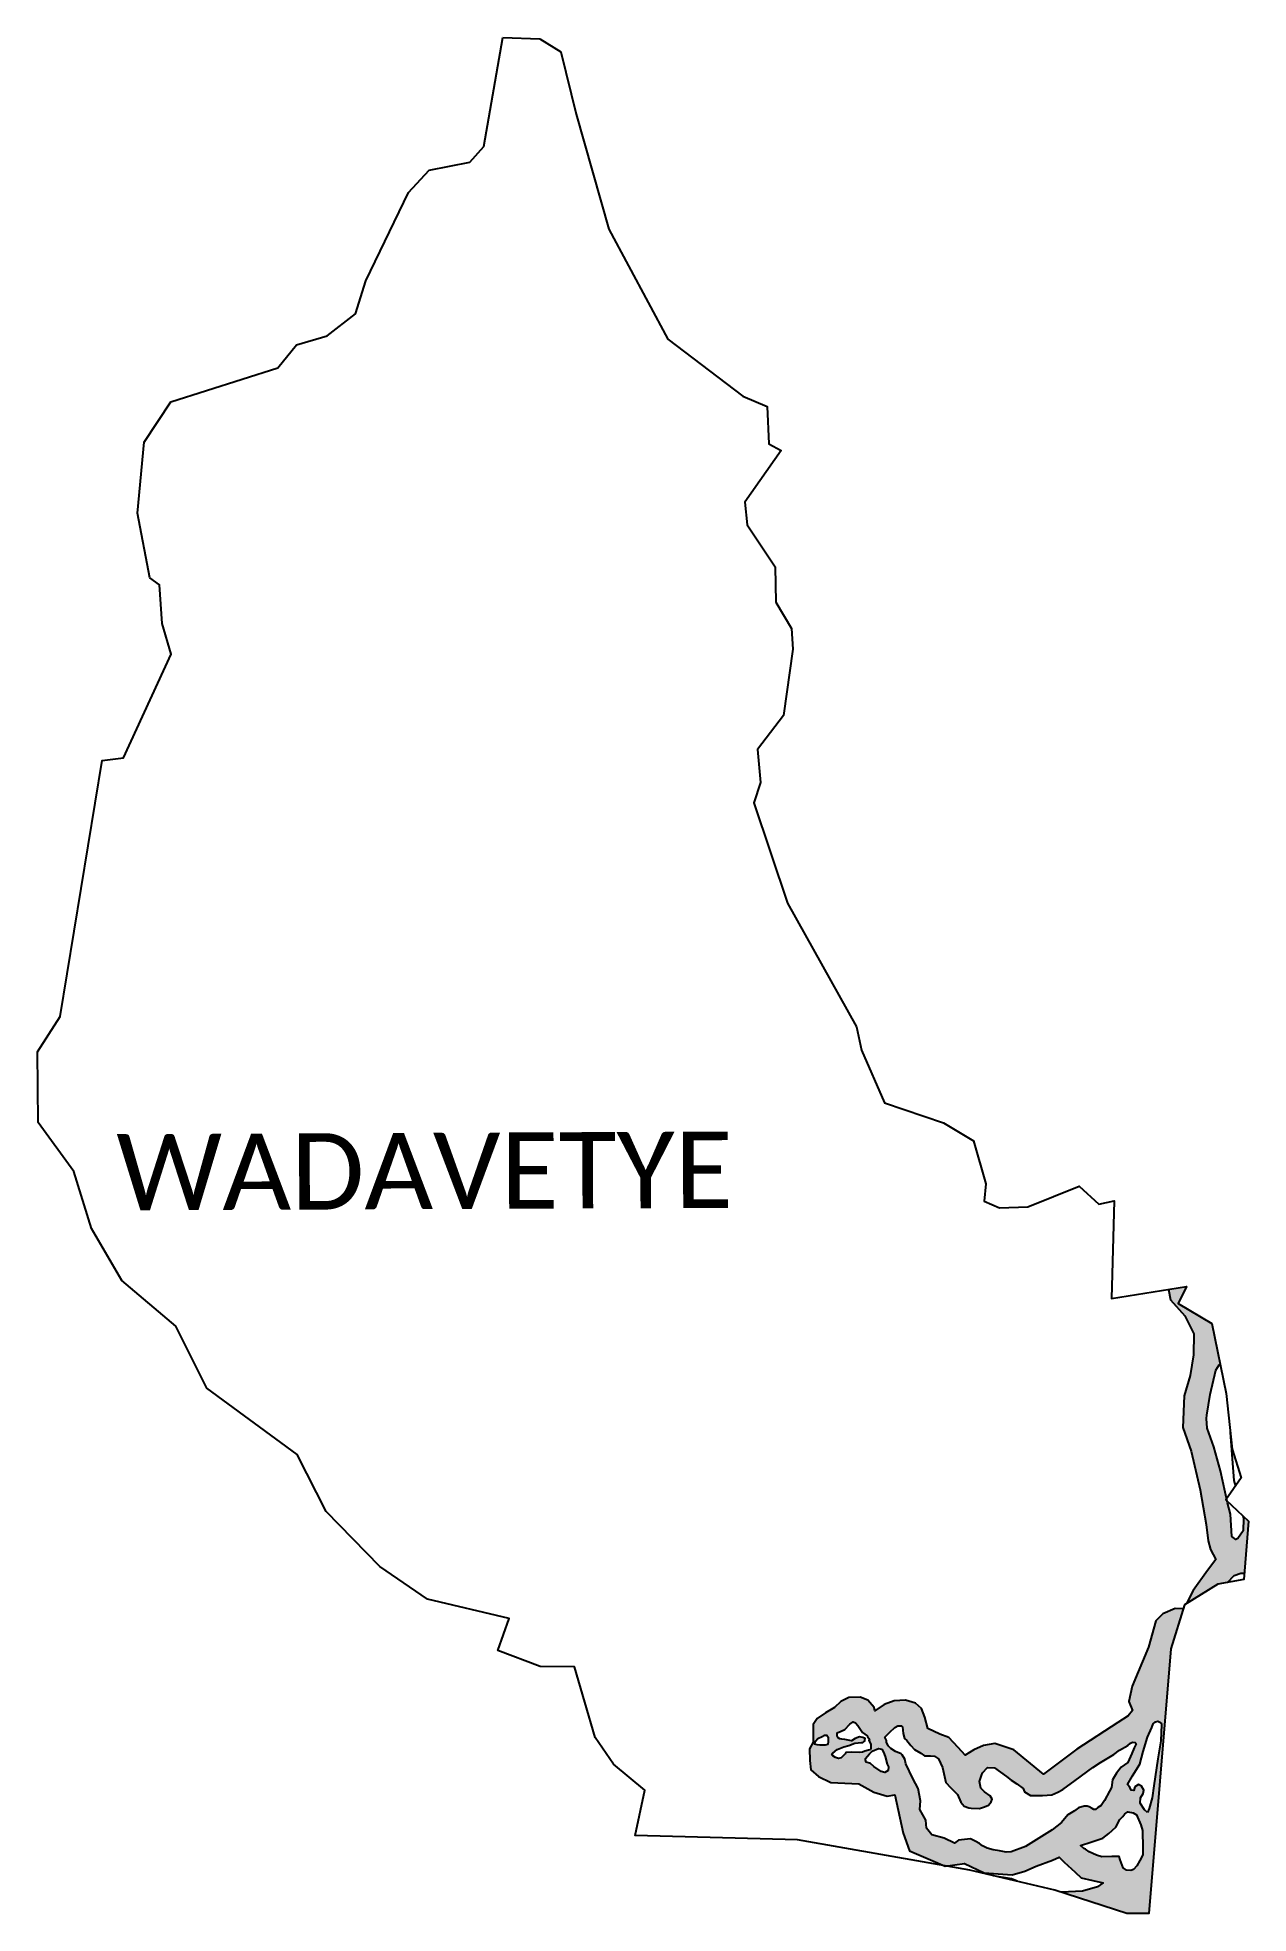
# Model space of a CAD drawing. Header units: metres. Extents: x 320666 to 323141, y 1845427 to 1849262.
import ezdxf

# ---------------------------------------------------------------- set-up
doc = ezdxf.new("R2010")
doc.units = ezdxf.units.M
doc.layers.add('MANGROOVE BUFFER ZONE', color=120, linetype='Continuous')
doc.layers.add('VILLAGE NAME', color=250, linetype='Continuous')
doc.styles.get("Standard").update_dxf_attribs({"font": 'simplex.shx'})

msp = doc.modelspace()

# ---------------------------------------------------------------- hatches: boundary and pattern name
at = {"layer": 'MANGROOVE BUFFER ZONE'}
h = msp.add_hatch(dxfattribs=at)
h.set_pattern_fill('GRASS', color=256)
h.paths.add_polyline_path([(322547.1, 1845766.6), (322528.1, 1845786.5), (322509.5, 1845793.7), (322485, 1845804.9), (322479.1, 1845828.1), (322472.1, 1845846.1), (322460.2, 1845856.8), (322439.6, 1845863.2), (322416.2, 1845861.7), (322395.8, 1845854.4), (322376.8, 1845841.4), (322375.6, 1845848.2), (322362.7, 1845863.1), (322346.8, 1845869.2), (322323.8, 1845868.5), (322307.6, 1845860.4), (322294.5, 1845848.3), (322276.2, 1845837), (322258.9, 1845825.7), (322250.7, 1845813.7), (322251.1, 1845793.2), (322251.1, 1845777.6), (322243.7, 1845763.5), (322243.9, 1845739.7), (322246.5, 1845721), (322261.6, 1845707.2), (322287.3, 1845695.1), (322344, 1845691.8), (322374.7, 1845675.4), (322402, 1845666.9), (322417.7, 1845669.5), (322434.7, 1845591.1), (322447.8, 1845555.1), (322491, 1845536.5), (322519.3, 1845524.6), (322522.3, 1845524.1), (322560, 1845529.4), (322600.5, 1845510), (322657.4, 1845506.4), (322683.8, 1845513.6), (322706.7, 1845523.5), (322740.1, 1845536.2), (322753.5, 1845542.2), (322763.8, 1845531.8), (322786.6, 1845511.4), (322798.6, 1845499.7), (322822.8, 1845494.8), (322843.5, 1845490), (322831.8, 1845481.8), (322801.5, 1845472.9), (322758.7, 1845470.5), (322892.1, 1845427.4), (322936.8, 1845427.1), (322982.1, 1845968.2), (323007.5, 1846050.1), (322990.7, 1846050.8), (322965.2, 1846039.8), (322951.3, 1846025.4), (322936, 1845971.2), (322903, 1845891.5), (322896.2, 1845860.3), (322903.3, 1845841.7), (322894.7, 1845830.9), (322873.4, 1845817.4), (322789.8, 1845763.2), (322721.8, 1845712.1), (322660.7, 1845761.5), (322622.1, 1845774.6), (322598.7, 1845770.5), (322579.3, 1845761.9), (322561.6, 1845750.6)])
h.paths.add_polyline_path([(322498.8, 1845748.8), (322507.1, 1845743.4), (322515.1, 1845725.6), (322521.9, 1845694.7), (322531.6, 1845684.5), (322546.2, 1845670.1), (322552.7, 1845654.6), (322559.5, 1845646.7), (322569, 1845643.3), (322573.7, 1845642.2), (322591.2, 1845641.8), (322601.4, 1845644.9), (322609.5, 1845648.7), (322614.6, 1845655.2), (322617, 1845660.7), (322613, 1845667.8), (322601.3, 1845675.7), (322593.5, 1845683.5), (322591.1, 1845697.1), (322595.2, 1845709.3), (322597.3, 1845714.9), (322607, 1845725.8), (322621.7, 1845724.7), (322646, 1845707.1), (322655.4, 1845699.9), (322667.1, 1845692), (322679.8, 1845682.9), (322682.5, 1845675.8), (322694.8, 1845668.2), (322719.5, 1845668.5), (322738.5, 1845669.5), (322750.8, 1845675), (322761.1, 1845680.7), (322786.3, 1845698.9), (322822.6, 1845725.5), (322837.8, 1845735.8), (322865.2, 1845751.9), (322876.7, 1845760.7), (322893.8, 1845770.8), (322899.4, 1845775.3), (322903.8, 1845777.5), (322909.2, 1845776.7), (322910.8, 1845774), (322907.1, 1845765.6), (322902.1, 1845753.8), (322894, 1845735.7), (322880.7, 1845726.2), (322870.8, 1845714.1), (322863, 1845700.2), (322860.6, 1845684.9), (322856.4, 1845677), (322846.6, 1845658.2), (322839.6, 1845648.1), (322832.8, 1845643.7), (322827.8, 1845639.7), (322824.5, 1845639.7), (322821.3, 1845641.4), (322814.8, 1845645.4), (322811.2, 1845646.7), (322804.9, 1845646.4), (322792.9, 1845642.8), (322785.2, 1845637.1), (322771.2, 1845629.1), (322758.2, 1845612.8), (322739.2, 1845598.4), (322706.7, 1845577.9), (322684.6, 1845564.1), (322655.8, 1845553.1), (322645.1, 1845552.4), (322631.9, 1845555.5), (322618.8, 1845556.9), (322606.4, 1845560.4), (322597.1, 1845565.5), (322590.7, 1845570.2), (322581.9, 1845574.6), (322572.7, 1845579.8), (322548.2, 1845577.2), (322539.8, 1845570.6), (322518.7, 1845580.9), (322493.4, 1845587.7), (322482.8, 1845601.6), (322481.5, 1845617.6), (322469.1, 1845639.9), (322470.5, 1845657.7), (322465.5, 1845682.8), (322454.7, 1845703.2), (322440.1, 1845732.7), (322438.5, 1845742.6), (322432.5, 1845751.7), (322430.9, 1845753.5), (322419.3, 1845758.1), (322409.4, 1845764.5), (322404.2, 1845769.8), (322401, 1845777.1), (322401, 1845780.9), (322397.6, 1845787.5), (322407.4, 1845797.7), (322417.7, 1845807.1), (322423.9, 1845811), (322431.5, 1845810.5), (322433.2, 1845808.6), (322435.2, 1845795), (322437.3, 1845785.1), (322442.3, 1845780.4), (322450.3, 1845770.4), (322458.3, 1845762.4), (322470.9, 1845755.1), (322478.5, 1845749.5), (322490.7, 1845749.6)], flags=16)
h.paths.add_polyline_path([(322404.8, 1845727.2), (322404.1, 1845719.5), (322401.1, 1845717.5), (322397.4, 1845715.6), (322390.1, 1845717.5), (322374.7, 1845727.4), (322367.9, 1845733.6), (322359.4, 1845736.3), (322358, 1845740.9), (322358.1, 1845743.9), (322366.3, 1845753.7), (322371.7, 1845759), (322384.2, 1845764.6), (322391, 1845762.9), (322394.8, 1845756.9), (322397.8, 1845748.1), (322402, 1845732.2)], flags=16)
h.paths.add_polyline_path([(322368.8, 1845765.2), (322368.2, 1845761.6), (322363.8, 1845761.1), (322356.3, 1845759.1), (322352, 1845756.7), (322346.4, 1845756.5), (322330.3, 1845756.8), (322317.7, 1845756.3), (322316.2, 1845753.7), (322308.2, 1845745.3), (322302.9, 1845743.8), (322296.9, 1845745.9), (322291.4, 1845749.2), (322289.2, 1845751.6), (322291.2, 1845754.9), (322300.3, 1845762.5), (322313.7, 1845767.5), (322323.7, 1845770.2), (322335.9, 1845775.4), (322349.5, 1845776.7), (322352.2, 1845776.9), (322355.5, 1845779.1), (322356.5, 1845779.8), (322356.5, 1845782.3), (322357.1, 1845784.8), (322352.4, 1845786.9), (322345.8, 1845788), (322337, 1845784.7), (322329.2, 1845780.2), (322315.7, 1845782.8), (322309.2, 1845783.1), (322305.3, 1845784), (322302, 1845786.1), (322299.7, 1845789.9), (322299.7, 1845794.7), (322300, 1845796.1), (322308, 1845799.5), (322316, 1845803.1), (322326.1, 1845813.8), (322332.9, 1845818.9), (322337.5, 1845816.9), (322341.9, 1845811.3), (322352.1, 1845796.9), (322361.3, 1845790.2), (322361.9, 1845788.9), (322364.7, 1845784.9), (322365.8, 1845780.6), (322365, 1845780.7), (322368.9, 1845773.2)], flags=16)
h.paths.add_polyline_path([(322281.5, 1845778.5), (322281, 1845772.8), (322275.6, 1845771.5), (322272.6, 1845771.5), (322264.4, 1845771.5), (322259.1, 1845771.6), (322253.9, 1845773.4), (322255.9, 1845779), (322260.7, 1845784.7), (322269.1, 1845789.1), (322274, 1845791.5), (322278.8, 1845791.8), (322281.5, 1845787.6)], flags=16)
h.paths.add_polyline_path([(322797.6, 1845566.3), (322818.3, 1845572.6), (322842.6, 1845581.4), (322854.9, 1845590.8), (322869.2, 1845603.3), (322877.9, 1845619.2), (322883.9, 1845625.4), (322888.2, 1845630.6), (322894, 1845634.6), (322904.8, 1845632.6), (322911.4, 1845628.5), (322920.9, 1845608.5), (322923.7, 1845596.9), (322924.5, 1845560.3), (322924.5, 1845546.9), (322918.8, 1845535.1), (322912.7, 1845524.2), (322905.4, 1845517.3), (322900.2, 1845514.8), (322891, 1845515.6), (322884.4, 1845520.7), (322878.2, 1845536.6), (322876.2, 1845543.3), (322867.1, 1845543.5), (322861.2, 1845543.6), (322840.9, 1845542.6), (322830.2, 1845546.1), (322814.7, 1845552.8), (322807.6, 1845558.6), (322803.9, 1845560.2)], flags=16)
h.paths.add_polyline_path([(322893.3, 1845690.5), (322903.8, 1845708.7), (322918.3, 1845732.5), (322925.5, 1845757.9), (322934.4, 1845787.8), (322943, 1845807), (322945.9, 1845814.9), (322950.2, 1845819), (322955.2, 1845820), (322962.4, 1845816.8), (322963, 1845813.3), (322961.2, 1845779.7), (322959, 1845764), (322955.4, 1845743.4), (322946.8, 1845688.1), (322943.9, 1845663.6), (322937.9, 1845641.6), (322934.2, 1845633.8), (322928.2, 1845639), (322919.3, 1845652.8), (322920.1, 1845663.2), (322925.6, 1845672.5), (322926.4, 1845679.1), (322921.6, 1845687.3), (322916, 1845690.7), (322908.6, 1845685.8), (322906.3, 1845678.4), (322900.8, 1845679.5), (322898.2, 1845685.1)], flags=16)
h.paths.add_polyline_path([(323140.5, 1846229), (323129, 1846239.8), (323130.3, 1846234.3), (323129.5, 1846209.5), (323119, 1846193.4), (323114.5, 1846191.5), (323106.6, 1846197.9), (323103.6, 1846243.3), (323097.6, 1846266.6), (323096.8, 1846269.9), (323094.1, 1846272.5), (323095.8, 1846274.9), (323083.3, 1846331.9), (323069.8, 1846380.7), (323056.3, 1846419.1), (323054.9, 1846438.7), (323055.6, 1846445.8), (323062.4, 1846488.1), (323073.5, 1846537.6), (323080.8, 1846548.6), (323083.1, 1846548), (323065.7, 1846632.8), (322996.6, 1846673.7), (323013.9, 1846708.7), (322976.8, 1846702.8), (322981.1, 1846681.6), (323010.6, 1846648.8), (323029.2, 1846612.1), (323028, 1846569.2), (323021.1, 1846527), (323009.2, 1846485.5), (323006.5, 1846420.5), (323023.5, 1846372.2), (323041.7, 1846292.8), (323054.1, 1846222.2), (323058.4, 1846188.6), (323062.9, 1846171), (323073.9, 1846150.8), (323057.1, 1846128.4), (323027.2, 1846087.2), (323013.6, 1846060.5), (323077.9, 1846100.2), (323097.9, 1846103.9), (323111.5, 1846117.7), (323124.8, 1846122.9), (323132, 1846122.8)])

# ---------------------------------------------------------------- linework, layer by layer
at = {"color": 3, "flags": 128}
for points in [[(321692.7, 1849258.6), (321735.1, 1849232.3), (321766.3, 1849105), (321833.4, 1848869.7), (321953.7, 1848645.2), (322107.2, 1848528.3), (322156.8, 1848507.7), (322160.1, 1848430.8), (322185.3, 1848417.6), (322111.4, 1848311.6), (322116.3, 1848265.2), (322173, 1848179.5), (322174.5, 1848107.3), (322207, 1848053.8), (322209.7, 1848011.4), (322190.6, 1847875.8), (322137.2, 1847806.3), (322143.4, 1847738.9), (322129.4, 1847697.4), (322198.5, 1847492.1), (322339.3, 1847239.7), (322349.9, 1847191.7), (322396.6, 1847083.8), (322517.3, 1847043.5), (322578.7, 1847006.2), (322604.1, 1846918.4), (322600.4, 1846883.2), (322631.8, 1846869.2), (322689.6, 1846871.4), (322794.7, 1846913.5), (322834.9, 1846877.1), (322865.8, 1846883.6), (322860.9, 1846684.2), (323013.9, 1846708.7), (322996.6, 1846673.7), (323065.7, 1846632.8), (323095, 1846489.8), (323107.5, 1846376.4), (323125.7, 1846317.4), (323094.1, 1846272.5), (323140.5, 1846229), (323130.9, 1846109.9), (323077.9, 1846100.2), (323010, 1846058.3), (322982.1, 1845968.2), (322936.8, 1845427.1), (322892.1, 1845427.4), (322744.7, 1845475.1), (322571.2, 1845515.5), (322219, 1845577.8), (321887.4, 1845586.5), (321907.2, 1845679.4), (321843, 1845732.4), (321805.3, 1845786.5), (321763.5, 1845931.4), (321692.8, 1845932.1), (321606.2, 1845964.9), (321629.7, 1846030.1), (321462.9, 1846069.6), (321365.2, 1846136.5), (321255.5, 1846249.1), (321196.2, 1846365.1), (321011.9, 1846501.1), (320948.3, 1846627.9), (320838, 1846721.1), (320776.1, 1846826.9), (320740.3, 1846943.7), (320667.5, 1847044), (320665.9, 1847188.4), (320712.3, 1847260.4), (320797.9, 1847783.8), (320841.8, 1847789.5), (320939.1, 1848001.4), (320920.4, 1848063.7), (320914.9, 1848142.8), (320895.5, 1848157.4), (320870.2, 1848289.5), (320884, 1848434.7), (320938.4, 1848517), (321157.1, 1848586.5), (321195, 1848633.3), (321257.5, 1848652.1), (321315.6, 1848697.1), (321336.6, 1848764.5), (321423.8, 1848945), (321465.9, 1848990.6), (321549.3, 1849006.5), (321577.9, 1849038.7), (321616.9, 1849261.6)], [(321616.9, 1849261.6), (321692.7, 1849258.6)]]:
    msp.add_lwpolyline(points, dxfattribs=at)
at = {"layer": 'MANGROOVE BUFFER ZONE', "flags": 128}
for points in [[(322976.8, 1846702.8), (322981.1, 1846681.6), (323010.6, 1846648.8), (323029.2, 1846612.1), (323028, 1846569.2), (323021.1, 1846527), (323009.2, 1846485.5), (323006.5, 1846420.5), (323023.5, 1846372.2), (323041.7, 1846292.8), (323054.1, 1846222.2), (323058.4, 1846188.6), (323062.9, 1846171), (323073.9, 1846150.8), (323057.1, 1846128.4), (323027.2, 1846087.2), (323013.6, 1846060.5)], [(323129, 1846239.8), (323130.3, 1846234.3), (323129.5, 1846209.5), (323119, 1846193.4), (323114.5, 1846191.5), (323106.6, 1846197.9), (323103.6, 1846243.3), (323097.6, 1846266.6), (323083.3, 1846331.9), (323069.8, 1846380.7), (323056.3, 1846419.1), (323054.9, 1846438.7), (323055.6, 1846445.8), (323062.4, 1846488.1), (323073.5, 1846537.6), (323080.8, 1846548.6), (323083.1, 1846548)], [(323103.6, 1846411.5), (323103.2, 1846410.1), (323108.9, 1846338.7), (323110.8, 1846311.9), (323113.8, 1846300.5)], [(323097.9, 1846103.9), (323111.5, 1846117.7), (323124.8, 1846122.9), (323132, 1846122.8)], [(323007.5, 1846050.1), (322990.7, 1846050.8), (322965.2, 1846039.8), (322951.3, 1846025.4), (322936, 1845971.2), (322903, 1845891.5), (322896.2, 1845860.3), (322903.3, 1845841.7), (322894.7, 1845830.9), (322873.4, 1845817.4), (322789.8, 1845763.2), (322721.8, 1845712.1), (322660.7, 1845761.5), (322622.1, 1845774.6), (322598.7, 1845770.5), (322579.3, 1845761.9), (322561.6, 1845750.6), (322547.1, 1845766.6), (322528.1, 1845786.5), (322509.5, 1845793.7), (322485, 1845804.9), (322479.1, 1845828.1), (322472.1, 1845846.1), (322460.2, 1845856.8), (322439.6, 1845863.2), (322416.2, 1845861.7), (322395.8, 1845854.4), (322376.8, 1845841.4), (322375.6, 1845848.2), (322362.7, 1845863.1), (322346.8, 1845869.2), (322323.8, 1845868.5), (322307.6, 1845860.4), (322294.5, 1845848.3), (322276.2, 1845837), (322258.9, 1845825.7), (322250.7, 1845813.7), (322251.1, 1845793.2), (322251.1, 1845777.6), (322243.7, 1845763.5), (322243.9, 1845739.7), (322246.5, 1845721), (322261.6, 1845707.2), (322287.3, 1845695.1), (322344, 1845691.8), (322374.7, 1845675.4), (322402, 1845666.9), (322417.7, 1845669.5), (322434.7, 1845591.1), (322447.8, 1845555.1), (322491, 1845536.5), (322521, 1845523.9), (322560, 1845529.4), (322600.5, 1845510), (322657.4, 1845506.4), (322683.8, 1845513.6), (322706.7, 1845523.5), (322740.1, 1845536.2), (322753.5, 1845542.2), (322763.8, 1845531.8), (322786.6, 1845511.4), (322798.6, 1845499.7), (322822.8, 1845494.8), (322843.5, 1845490), (322831.8, 1845481.8), (322801.5, 1845472.9), (322758.7, 1845470.5)], [(322668, 1845492.9), (322656.1, 1845498.2), (322619, 1845504.4), (322618.7, 1845504.4)]]:
    msp.add_lwpolyline(points, dxfattribs=at)
for points in [[(322368.2, 1845761.6), (322363.8, 1845761.1), (322356.3, 1845759.1), (322352, 1845756.7), (322346.4, 1845756.5), (322330.3, 1845756.8), (322317.7, 1845756.3), (322316.2, 1845753.7), (322308.2, 1845745.3), (322302.9, 1845743.8), (322296.9, 1845745.9), (322291.4, 1845749.2), (322289.2, 1845751.6), (322291.2, 1845754.9), (322300.3, 1845762.5), (322313.7, 1845767.5), (322323.7, 1845770.2), (322335.9, 1845775.4), (322349.5, 1845776.7), (322352.2, 1845776.9), (322355.5, 1845779.1), (322356.5, 1845779.8), (322356.5, 1845782.3), (322357.1, 1845784.8), (322352.4, 1845786.9), (322345.8, 1845788), (322337, 1845784.7), (322329.2, 1845780.2), (322315.7, 1845782.8), (322309.2, 1845783.1), (322305.3, 1845784), (322302, 1845786.1), (322299.7, 1845789.9), (322299.7, 1845794.7), (322300, 1845796.1), (322308, 1845799.5), (322316, 1845803.1), (322326.1, 1845813.8), (322332.9, 1845818.9), (322337.5, 1845816.9), (322341.9, 1845811.3), (322352.1, 1845796.9), (322361.3, 1845790.2), (322361.9, 1845788.9), (322364.7, 1845784.9), (322365.8, 1845780.6), (322365, 1845780.7), (322368.9, 1845773.2), (322368.8, 1845765.2)], [(322839.6, 1845648.1), (322832.8, 1845643.7), (322827.8, 1845639.7), (322824.5, 1845639.7), (322821.3, 1845641.4), (322814.8, 1845645.4), (322811.2, 1845646.7), (322804.9, 1845646.4), (322792.9, 1845642.8), (322785.2, 1845637.1), (322771.2, 1845629.1), (322758.2, 1845612.8), (322739.2, 1845598.4), (322706.7, 1845577.9), (322684.6, 1845564.1), (322655.8, 1845553.1), (322645.1, 1845552.4), (322631.9, 1845555.5), (322618.8, 1845556.9), (322606.4, 1845560.4), (322597.1, 1845565.5), (322590.7, 1845570.2), (322581.9, 1845574.6), (322572.7, 1845579.8), (322548.2, 1845577.2), (322539.8, 1845570.6), (322518.7, 1845580.9), (322493.4, 1845587.7), (322482.8, 1845601.6), (322481.5, 1845617.6), (322469.1, 1845639.9), (322470.5, 1845657.7), (322465.5, 1845682.8), (322454.7, 1845703.2), (322440.1, 1845732.7), (322438.5, 1845742.6), (322432.5, 1845751.7), (322430.9, 1845753.5), (322419.3, 1845758.1), (322409.4, 1845764.5), (322404.2, 1845769.8), (322401, 1845777.1), (322401, 1845780.9), (322397.6, 1845787.5), (322407.4, 1845797.7), (322417.7, 1845807.1), (322423.9, 1845811), (322431.5, 1845810.5), (322433.2, 1845808.6), (322435.2, 1845795), (322437.3, 1845785.1), (322442.3, 1845780.4), (322450.3, 1845770.4), (322458.3, 1845762.4), (322470.9, 1845755.1), (322478.5, 1845749.5), (322490.7, 1845749.6), (322498.8, 1845748.8), (322507.1, 1845743.4), (322515.1, 1845725.6), (322521.9, 1845694.7), (322531.6, 1845684.5), (322546.2, 1845670.1), (322552.7, 1845654.6), (322559.5, 1845646.7), (322569, 1845643.3), (322573.7, 1845642.2), (322591.2, 1845641.8), (322601.4, 1845644.9), (322609.5, 1845648.7), (322614.6, 1845655.2), (322617, 1845660.7), (322613, 1845667.8), (322601.3, 1845675.7), (322593.5, 1845683.5), (322591.1, 1845697.1), (322595.2, 1845709.3), (322597.3, 1845714.9), (322607, 1845725.8), (322621.7, 1845724.7), (322646, 1845707.1), (322655.4, 1845699.9), (322667.1, 1845692), (322679.8, 1845682.9), (322682.5, 1845675.8), (322694.8, 1845668.2), (322719.5, 1845668.5), (322738.5, 1845669.5), (322750.8, 1845675), (322761.1, 1845680.7), (322786.3, 1845698.9), (322822.6, 1845725.5), (322837.8, 1845735.8), (322865.2, 1845751.9), (322876.7, 1845760.7), (322893.8, 1845770.8), (322899.4, 1845775.3), (322903.8, 1845777.5), (322909.2, 1845776.7), (322910.8, 1845774), (322907.1, 1845765.6), (322902.1, 1845753.8), (322894, 1845735.7), (322880.7, 1845726.2), (322870.8, 1845714.1), (322863, 1845700.2), (322860.6, 1845684.9), (322856.4, 1845677), (322846.6, 1845658.2)], [(322934.2, 1845633.8), (322928.2, 1845639), (322919.3, 1845652.8), (322920.1, 1845663.2), (322925.6, 1845672.5), (322926.4, 1845679.1), (322921.6, 1845687.3), (322916, 1845690.7), (322908.6, 1845685.8), (322906.3, 1845678.4), (322900.8, 1845679.5), (322898.2, 1845685.1), (322893.3, 1845690.5), (322903.8, 1845708.7), (322918.3, 1845732.5), (322925.5, 1845757.9), (322934.4, 1845787.8), (322943, 1845807), (322945.9, 1845814.9), (322950.2, 1845819), (322955.2, 1845820), (322962.4, 1845816.8), (322963, 1845813.3), (322961.2, 1845779.7), (322959, 1845764), (322955.4, 1845743.4), (322946.8, 1845688.1), (322943.9, 1845663.6), (322937.9, 1845641.6)], [(322281, 1845772.8), (322275.6, 1845771.5), (322272.6, 1845771.5), (322264.4, 1845771.5), (322259.1, 1845771.6), (322253.9, 1845773.4), (322255.9, 1845779), (322260.7, 1845784.7), (322269.1, 1845789.1), (322274, 1845791.5), (322278.8, 1845791.8), (322281.5, 1845787.6), (322281.5, 1845778.5)], [(322404.1, 1845719.5), (322401.1, 1845717.5), (322397.4, 1845715.6), (322390.1, 1845717.5), (322374.7, 1845727.4), (322367.9, 1845733.6), (322359.4, 1845736.3), (322358, 1845740.9), (322358.1, 1845743.9), (322366.3, 1845753.7), (322371.7, 1845759), (322384.2, 1845764.6), (322391, 1845762.9), (322394.8, 1845756.9), (322397.8, 1845748.1), (322402, 1845732.2), (322404.8, 1845727.2)], [(322924.5, 1845546.9), (322918.8, 1845535.1), (322912.7, 1845524.2), (322905.4, 1845517.3), (322900.2, 1845514.8), (322891, 1845515.6), (322884.4, 1845520.7), (322878.2, 1845536.6), (322876.2, 1845543.3), (322867.1, 1845543.5), (322861.2, 1845543.6), (322840.9, 1845542.6), (322830.2, 1845546.1), (322814.7, 1845552.8), (322807.6, 1845558.6), (322803.9, 1845560.2), (322797.6, 1845566.3), (322818.3, 1845572.6), (322842.6, 1845581.4), (322854.9, 1845590.8), (322869.2, 1845603.3), (322877.9, 1845619.2), (322883.9, 1845625.4), (322888.2, 1845630.6), (322894, 1845634.6), (322904.8, 1845632.6), (322911.4, 1845628.5), (322920.9, 1845608.5), (322923.7, 1845596.9), (322924.5, 1845560.3)]]:
    msp.add_lwpolyline(points, close=True, dxfattribs=at)

# ---------------------------------------------------------------- texts
at = {"layer": 'VILLAGE NAME', "insert": (320826.7, 1847020.1), "char_height": 155.989, "attachment_point": 1, "rotation": 0.2435}
msp.add_mtext_dynamic_manual_height_columns('{\\fCalibri|b0|i0|c0|p34;WADAVETYE}', width=1946.695, gutter_width=779.9, heights=[0], dxfattribs=at)

doc.saveas('drawing.dxf')
